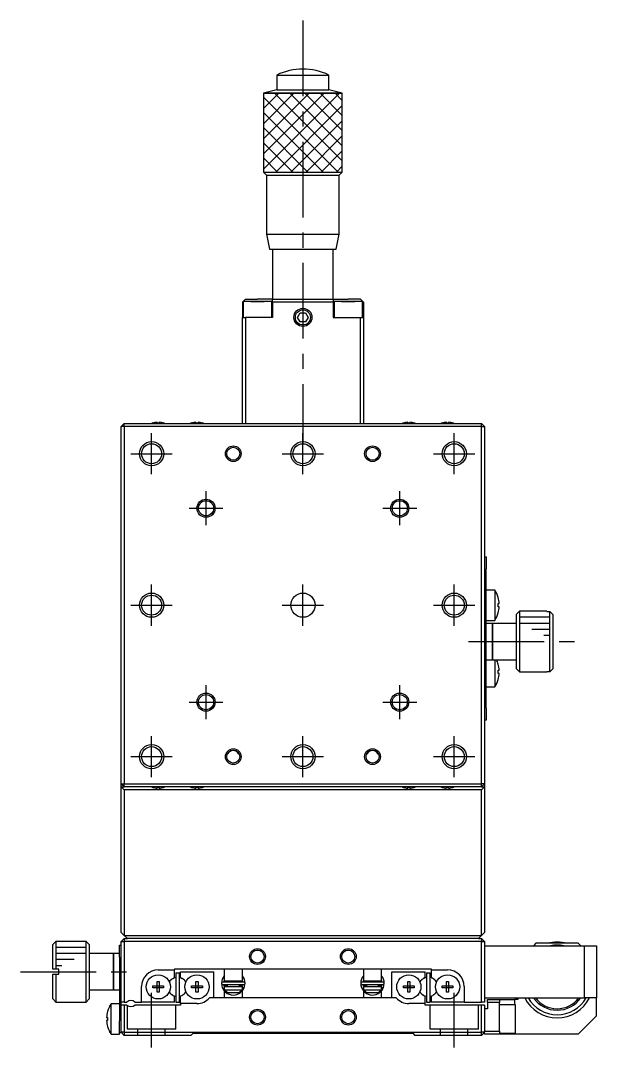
# Model space of a CAD drawing. Extents: x -323 to 344, y 19 to 546.
# Drawn here: x -80.3 to 14.9, y 43.6 to 213.1 of the extents above; entities that cross this region are included whole.
import ezdxf

# ---------------------------------------------------------------- set-up
doc = ezdxf.new("R2010")
doc.units = 0
doc.header["$LTSCALE"] = 10
doc.linetypes.add('CENTER', pattern=[2, 1.25, -0.25, 0.25, -0.25])
doc.linetypes.add('DASHED', pattern=[3.5, 2, -1.5])
doc.layers.get('0').update_dxf_attribs({"linetype": 'CONTINUOUS'})
doc.layers.add('CENTER', color=1, linetype='CENTER')

msp = doc.modelspace()

# ---------------------------------------------------------------- linework, layer by layer
at = {"color": 7, "linetype": 'CONTINUOUS'}
for p, q in [((-37.939033, 204.050032), (-29.339033, 204.050032)), ((-37.939033, 204.050032), (-37.939033, 201.639521)), ((-29.339033, 201.639521), (-29.339033, 204.050032)), ((-37.939033, 201.639521), (-40.139032, 201.050033)), ((-40.139032, 201.050033), (-27.139034, 201.050033)), ((-40.139032, 201.050033), (-40.139032, 188.050032)), ((-37.939033, 201.639521), (-29.339033, 201.639521)), ((-27.139034, 201.050033), (-29.339033, 201.639521)), ((-27.139034, 188.050032), (-27.139034, 201.050033)), ((-40.139032, 188.050032), (-27.139034, 188.050032)), ((-40.139032, 188.050032), (-39.639029, 187.55003)), ((-39.639029, 187.55003), (-27.639037, 187.55003)), ((-39.639029, 187.55003), (-39.639029, 177.800025)), ((-27.639037, 187.55003), (-27.139034, 188.050032)), ((-27.639037, 177.800025), (-27.639037, 187.55003)), ((-39.639029, 177.800025), (-27.639037, 177.800025)), ((-39.639029, 177.800025), (-39.13903, 175.300026)), ((-28.139036, 175.300026), (-27.639037, 177.800025)), ((-39.13903, 175.300026), (-28.139036, 175.300026)), ((-38.639033, 175.300026), (-38.639033, 167.050026)), ((-28.639033, 167.050026), (-28.639033, 175.300026)), ((-43.139033, 167.050026), (-43.639033, 166.550026)), ((-43.639033, 166.550026), (-43.639033, 164.050026)), ((-38.789033, 166.650026), (-43.489033, 166.650026)), ((-38.789033, 166.650026), (-43.489033, 166.650026)), ((-43.489033, 166.650026), (-43.489033, 164.050026)), ((-43.139033, 167.050026), (-41.139033, 167.050026)), ((-42.239033, 166.650026), (-41.139033, 166.650026)), ((-41.139033, 166.650026), (-42.239033, 166.650026)), ((-38.639033, 167.050026), (-41.139033, 167.050026)), ((-40.039033, 166.650026), (-41.139033, 166.650026)), ((-41.139033, 166.650026), (-40.039033, 166.650026)), ((-38.789033, 164.050026), (-38.789033, 166.650026)), ((-38.639033, 166.550026), (-38.639033, 167.050026)), ((-38.639033, 167.050026), (-28.639033, 167.050026)), ((-38.639033, 166.550026), (-38.639033, 164.050026)), ((-28.639033, 166.550026), (-38.639033, 166.550026)), ((-28.639033, 167.050026), (-28.639033, 166.550026)), ((-28.639033, 167.050026), (-26.139033, 167.050026)), ((-28.639033, 166.550026), (-28.639033, 164.050026)), ((-23.789033, 166.650026), (-28.489033, 166.650026)), ((-23.789033, 166.650026), (-28.489033, 166.650026)), ((-28.489033, 166.650026), (-28.489033, 164.050026)), ((-27.239033, 166.650026), (-26.139033, 166.650026)), ((-26.139033, 166.650026), (-27.239033, 166.650026)), ((-24.139033, 167.050026), (-26.139033, 167.050026)), ((-25.039033, 166.650026), (-26.139033, 166.650026)), ((-26.139033, 166.650026), (-25.039033, 166.650026)), ((-23.639033, 166.550026), (-24.139033, 167.050026)), ((-23.789033, 164.050026), (-23.789033, 166.650026)), ((-23.639033, 166.550026), (-23.639033, 164.050026)), ((-34.505058, 164.050026), (-34.072046, 164.800026)), ((-34.072046, 164.800026), (-33.20602, 164.800026)), ((-33.20602, 164.800026), (-32.773008, 164.050026)), ((-43.639033, 146.550026), (-43.639033, 164.050026)), ((-43.639033, 164.050026), (-43.139033, 164.050026)), ((-43.139033, 164.050026), (-43.139033, 146.550026)), ((-38.639033, 164.050026), (-43.139033, 164.050026)), ((-34.072046, 163.300026), (-34.505058, 164.050026)), ((-33.20602, 163.300026), (-34.072046, 163.300026)), ((-32.773008, 164.050026), (-33.20602, 163.300026)), ((-28.639033, 164.050026), (-24.139033, 164.050026)), ((-24.139033, 146.550026), (-24.139033, 164.050026)), ((-24.139033, 164.050026), (-23.639033, 164.050026)), ((-23.639033, 164.050026), (-23.639033, 146.550026)), ((-63.139033, 146.550026), (-63.639033, 146.050026)), ((-63.139033, 146.050026), (-63.639033, 146.050026)), ((-63.639033, 87.050026), (-63.639033, 146.050026)), ((-63.139033, 146.050026), (-63.139033, 146.550026)), ((-63.139033, 146.550026), (-43.139033, 146.550026)), ((-63.139033, 146.050026), (-63.139033, 87.050026)), ((-4.139033, 146.050026), (-63.139033, 146.050026)), ((-58.425394, 146.619547), (-58.427649, 146.62417)), ((-57.719033, 146.619547), (-57.719033, 146.739885)), ((-57.359033, 146.619547), (-57.719033, 146.619547)), ((-57.359033, 146.739885), (-57.359033, 146.619547)), ((-56.650417, 146.62417), (-56.652672, 146.619547)), ((-52.025394, 146.619547), (-52.027649, 146.62417)), ((-51.319033, 146.619547), (-51.319033, 146.739885)), ((-50.959033, 146.619547), (-51.319033, 146.619547)), ((-50.959033, 146.739885), (-50.959033, 146.619547)), ((-50.250417, 146.62417), (-50.252672, 146.619547)), ((-43.139033, 146.550026), (-24.139033, 146.550026)), ((-43.139033, 146.550026), (-24.139033, 146.550026)), ((-24.139033, 146.550026), (-4.139033, 146.550026)), ((-17.025394, 146.619547), (-17.027649, 146.62417)), ((-16.319033, 146.619547), (-16.319033, 146.739885)), ((-15.959033, 146.619547), (-16.319033, 146.619547)), ((-15.959033, 146.739885), (-15.959033, 146.619547)), ((-15.250417, 146.62417), (-15.252672, 146.619547)), ((-10.625394, 146.619547), (-10.627649, 146.62417)), ((-9.919033, 146.619547), (-9.919033, 146.739885)), ((-9.559033, 146.619547), (-9.919033, 146.619547)), ((-9.559033, 146.739885), (-9.559033, 146.619547)), ((-8.850417, 146.62417), (-8.852672, 146.619547)), ((-4.139033, 146.050026), (-4.139033, 146.550026)), ((-3.639033, 146.050026), (-4.139033, 146.550026)), ((-4.139033, 87.050026), (-4.139033, 146.050026)), ((-4.139033, 146.050026), (-3.639033, 146.050026)), ((-3.639033, 146.050026), (-3.639033, 87.050026)), ((-3.639033, 124.550026), (-3.339033, 124.550026)), ((-3.339033, 124.550026), (-3.339033, 122.550026)), ((-3.339033, 117.625026), (-3.339033, 122.550026)), ((-1.947376, 119.050026), (-3.339033, 119.050026)), ((-1.947376, 119.050026), (-1.947376, 114.050026)), ((-3.339033, 115.475026), (-3.339033, 117.625026)), ((-1.376452, 117.808615), (-1.369597, 117.811959)), ((-1.376452, 117.808615), (-1.369597, 117.811959)), ((-3.339033, 112.125026), (-3.339033, 115.475026)), ((-1.376452, 116.810026), (-1.20408, 116.810026)), ((-1.376452, 116.290026), (-1.376452, 116.810026)), ((-1.20408, 116.290026), (-1.376452, 116.290026)), ((-1.369597, 115.288093), (-1.376452, 115.291436)), ((-1.369597, 115.288093), (-1.376452, 115.291436)), ((2.160967, 115.550026), (1.660967, 115.050026)), ((2.160967, 115.550026), (2.160967, 105.550026)), ((6.660967, 115.550026), (2.160967, 115.550026)), ((6.660967, 115.550026), (6.660967, 115.534)), ((6.660967, 115.534), (7.160967, 115.534)), ((7.160967, 105.566051), (7.160967, 115.534)), ((7.160967, 115.534), (7.660967, 115.032213)), ((-3.339033, 114.050026), (-1.947376, 114.050026)), ((1.660967, 106.050026), (1.660967, 115.050026)), ((7.660967, 115.032213), (7.660967, 106.067839)), ((-2.339033, 113.550026), (-3.339033, 113.550026)), ((-3.339033, 109.975026), (-3.339033, 112.125026)), ((-2.339033, 113.550026), (-2.339033, 107.550026)), ((-2.339033, 107.550026), (-2.339033, 113.550026)), ((1.660967, 113.550026), (-2.339033, 113.550026)), ((-3.339033, 106.625026), (-3.339033, 109.975026)), ((-3.339033, 107.550026), (-2.339033, 107.550026)), ((-2.339033, 107.550026), (1.660967, 107.550026)), ((-1.947376, 107.550026), (-1.947376, 103.050026)), ((-1.376452, 106.808615), (-1.369597, 106.811959)), ((-1.376452, 106.808615), (-1.369597, 106.811959)), ((-3.339033, 104.475026), (-3.339033, 106.625026)), ((-1.376452, 105.810026), (-1.20408, 105.810026)), ((-1.376452, 105.290026), (-1.376452, 105.810026)), ((-1.20408, 105.290026), (-1.376452, 105.290026)), ((1.660967, 106.050026), (2.160967, 105.550026)), ((2.160967, 105.550026), (6.660967, 105.550026)), ((6.660967, 105.566051), (6.660967, 105.550026)), ((7.160967, 105.566051), (6.660967, 105.566051)), ((7.660967, 106.067839), (7.160967, 105.566051)), ((-3.339033, 99.550026), (-3.339033, 104.475026)), ((-1.369597, 104.288093), (-1.376452, 104.291436)), ((-1.369597, 104.288093), (-1.376452, 104.291436)), ((-3.339033, 103.050026), (-1.947376, 103.050026)), ((-3.339033, 99.550026), (-3.339033, 97.550026)), ((-3.339033, 97.550026), (-3.639033, 97.550026)), ((-63.639033, 87.050026), (-63.139033, 87.050026)), ((-63.639033, 87.050026), (-63.139033, 86.550026)), ((-63.639033, 86.550026), (-63.639033, 87.050026)), ((-63.639033, 86.550026), (-63.139033, 86.050026)), ((-63.639033, 86.550026), (-63.139033, 86.550026)), ((-63.639033, 62.550026), (-63.639033, 86.550026)), ((-63.139033, 86.550026), (-63.139033, 87.050026)), ((-63.139033, 87.050026), (-4.139033, 87.050026)), ((-4.139033, 86.550026), (-63.139033, 86.550026)), ((-58.427649, 86.475882), (-58.425394, 86.480504)), ((-57.719033, 86.480504), (-57.359033, 86.480504)), ((-57.719033, 86.360167), (-57.719033, 86.480504)), ((-57.359033, 86.480504), (-57.359033, 86.360167)), ((-56.652672, 86.480504), (-56.650417, 86.475882)), ((-52.027649, 86.475882), (-52.025394, 86.480504)), ((-51.319033, 86.480504), (-50.959033, 86.480504)), ((-51.319033, 86.360167), (-51.319033, 86.480504)), ((-50.959033, 86.480504), (-50.959033, 86.360167)), ((-50.252672, 86.480504), (-50.250417, 86.475882)), ((-17.027649, 86.475882), (-17.025394, 86.480504)), ((-16.319033, 86.480504), (-15.959033, 86.480504)), ((-16.319033, 86.360167), (-16.319033, 86.480504)), ((-15.959033, 86.480504), (-15.959033, 86.360167)), ((-15.252672, 86.480504), (-15.250417, 86.475882)), ((-10.627649, 86.475882), (-10.625394, 86.480504)), ((-9.919033, 86.480504), (-9.559033, 86.480504)), ((-9.919033, 86.360167), (-9.919033, 86.480504)), ((-9.559033, 86.480504), (-9.559033, 86.360167)), ((-8.852672, 86.480504), (-8.850417, 86.475882)), ((-4.139033, 86.550026), (-4.139033, 87.050026)), ((-3.639033, 87.050026), (-4.139033, 87.050026)), ((-4.139033, 86.550026), (-3.639033, 87.050026)), ((-4.139033, 86.550026), (-3.639033, 86.550026)), ((-4.139033, 86.050026), (-3.639033, 86.550026)), ((-3.639033, 87.050026), (-3.639033, 86.550026)), ((-3.639033, 86.550026), (-3.639033, 62.550026)), ((-4.139033, 86.050026), (-63.139033, 86.050026)), ((-63.139033, 86.050026), (-63.139033, 62.050026)), ((-4.139033, 62.050026), (-4.139033, 86.050026)), ((-74.439033, 61.050026), (-74.939033, 60.550026)), ((-74.439033, 61.050026), (-74.439033, 56.450026)), ((-69.439033, 61.050026), (-74.439033, 61.050026)), ((-69.439033, 51.050026), (-69.439033, 61.050026)), ((-68.939033, 60.550026), (-69.439033, 61.050026)), ((-63.139033, 62.050026), (-63.639033, 62.550026)), ((-63.139033, 61.550026), (-63.639033, 61.050026)), ((-63.639033, 51.050026), (-63.639033, 61.050026)), ((-63.639033, 61.050026), (-63.139033, 61.050026)), ((-63.139033, 62.050026), (-4.139033, 62.050026)), ((-62.639033, 61.550026), (-63.139033, 62.050026)), ((-63.139033, 61.550026), (-62.639033, 61.550026)), ((-63.139033, 61.550026), (-63.139033, 61.050026)), ((-63.139033, 61.050026), (-63.139033, 51.050026)), ((-4.139033, 61.050026), (-63.139033, 61.050026)), ((-4.639033, 61.550026), (-62.639033, 61.550026)), ((-4.139033, 62.050026), (-4.639033, 61.550026)), ((-4.639033, 61.550026), (-4.139033, 61.550026)), ((-3.639033, 62.550026), (-4.139033, 62.050026)), ((-4.139033, 61.550026), (-4.139033, 61.050026)), ((-4.139033, 61.550026), (-3.639033, 61.050026)), ((-4.139033, 51.050026), (-4.139033, 61.050026)), ((-4.139033, 61.050026), (-3.639033, 61.050026)), ((-3.639033, 61.050026), (-3.639033, 51.050026)), ((-74.939033, 56.450026), (-74.939033, 60.550026)), ((-68.939033, 60.550026), (-68.939033, 51.550026)), ((-63.939033, 60.450026), (-63.639033, 60.450026)), ((-63.939033, 58.450026), (-63.939033, 60.450026)), ((-3.639033, 60.350026), (12.860967, 60.350026)), ((4.860967, 60.750026), (4.460967, 60.350026)), ((11.860967, 60.750026), (4.860967, 60.750026)), ((12.260967, 60.350026), (11.860967, 60.750026)), ((12.860967, 51.750026), (12.860967, 60.350026)), ((12.860967, 60.350026), (14.860967, 60.350026)), ((14.860967, 60.350026), (14.860967, 51.750026)), ((-64.939033, 59.050026), (-68.939033, 59.050026)), ((-64.939033, 53.050026), (-64.939033, 59.050026)), ((-64.939033, 59.050026), (-64.939033, 53.050026)), ((-63.939033, 59.050026), (-64.939033, 59.050026)), ((-63.939033, 58.450026), (-63.939033, 49.325026)), ((-74.439033, 56.450026), (-74.939033, 56.450026)), ((-73.939033, 56.450026), (-74.439033, 56.450026)), ((-73.939033, 55.650026), (-73.939033, 56.450026)), ((-57.539033, 56.350026), (-54.839033, 56.350026)), ((-54.839033, 56.550026), (-12.439033, 56.550026)), ((-54.839033, 56.550026), (-54.839033, 56.350026)), ((-54.839033, 55.100831), (-54.839033, 56.350026)), ((-53.839033, 56.050026), (-48.339033, 56.050026)), ((-53.839033, 55.100831), (-53.839033, 56.050026)), ((-48.339033, 51.750026), (-48.339033, 56.050026)), ((-46.639033, 56.550026), (-46.639033, 54.550026)), ((-43.639033, 54.550026), (-43.639033, 56.550026)), ((-23.639033, 56.550026), (-23.639033, 54.550026)), ((-20.639033, 54.550026), (-20.639033, 56.550026)), ((-18.939033, 51.750026), (-18.939033, 56.050026)), ((-18.939033, 56.050026), (-13.439033, 56.050026)), ((-13.439033, 55.100831), (-13.439033, 56.050026)), ((-12.439033, 56.550026), (-12.439033, 56.350026)), ((-12.439033, 56.350026), (-9.739033, 56.350026)), ((-12.439033, 56.350026), (-12.439033, 55.100831)), ((-74.939033, 51.550026), (-74.939033, 55.650026)), ((-74.939033, 55.650026), (-74.439033, 55.650026)), ((-74.439033, 55.650026), (-74.439033, 51.050026)), ((-74.439033, 55.650026), (-73.939033, 55.650026)), ((-57.719033, 54.436387), (-57.359033, 54.436387)), ((-57.719033, 53.730026), (-57.719033, 54.436387)), ((-57.359033, 54.436387), (-57.359033, 53.730026)), ((-55.099128, 54.950665), (-54.839033, 55.100831)), ((-54.639033, 55.850026), (-54.639033, 51.050026)), ((-54.639033, 55.850026), (-54.039033, 55.850026)), ((-54.039033, 51.050026), (-54.039033, 55.850026)), ((-53.839033, 55.100831), (-53.578938, 54.950665)), ((-51.319033, 54.436387), (-50.959033, 54.436387)), ((-51.319033, 53.730026), (-51.319033, 54.436387)), ((-50.959033, 54.436387), (-50.959033, 53.730026)), ((-43.389033, 54.345026), (-46.889033, 54.345026)), ((-46.682399, 54.345081), (-46.642402, 54.550272)), ((-46.642402, 54.550272), (-46.639119, 54.562459)), ((-46.639033, 54.550026), (-43.639033, 54.550026)), ((-46.139033, 54.550026), (-46.139033, 54.345026)), ((-44.139033, 54.345026), (-44.139033, 54.550026)), ((-43.638711, 54.561457), (-43.635665, 54.550229)), ((-43.635665, 54.550229), (-43.595351, 54.345049)), ((-20.389033, 54.345026), (-23.889033, 54.345026)), ((-23.682399, 54.345081), (-23.642402, 54.550272)), ((-23.642402, 54.550272), (-23.639119, 54.562459)), ((-23.639033, 54.550026), (-20.639033, 54.550026)), ((-23.139033, 54.550026), (-23.139033, 54.345026)), ((-21.139033, 54.345026), (-21.139033, 54.550026)), ((-20.638711, 54.561457), (-20.635665, 54.550229)), ((-20.635665, 54.550229), (-20.595351, 54.345049)), ((-16.319033, 54.436387), (-15.959033, 54.436387)), ((-16.319033, 53.730026), (-16.319033, 54.436387)), ((-15.959033, 54.436387), (-15.959033, 53.730026)), ((-13.439033, 55.100831), (-13.699128, 54.950665)), ((-13.239033, 55.850026), (-13.239033, 51.050026)), ((-13.239033, 55.850026), (-12.639033, 55.850026)), ((-12.639033, 51.050026), (-12.639033, 55.850026)), ((-12.178938, 54.950665), (-12.439033, 55.100831)), ((-9.919033, 54.436387), (-9.559033, 54.436387)), ((-9.919033, 53.730026), (-9.919033, 54.436387)), ((-9.559033, 54.436387), (-9.559033, 53.730026)), ((-68.939033, 53.050026), (-64.939033, 53.050026)), ((-64.939033, 53.050026), (-63.939033, 53.050026)), ((-60.289033, 51.050026), (-60.289033, 53.600026)), ((-58.425394, 53.730026), (-57.719033, 53.730026)), ((-58.425394, 53.370026), (-58.425394, 53.730026)), ((-57.719033, 53.370026), (-58.425394, 53.370026)), ((-57.708661, 53.719654), (-57.719033, 53.730026)), ((-57.708661, 53.380398), (-57.719033, 53.370026)), ((-57.719033, 52.663664), (-57.719033, 53.370026)), ((-57.359033, 52.663664), (-57.719033, 52.663664)), ((-57.708661, 53.380398), (-57.708661, 53.719654)), ((-57.708661, 53.719654), (-57.369405, 53.719654)), ((-57.369405, 53.380398), (-57.708661, 53.380398)), ((-57.369405, 53.719654), (-57.359033, 53.730026)), ((-57.369405, 53.719654), (-57.369405, 53.380398)), ((-57.369405, 53.380398), (-57.359033, 53.370026)), ((-57.359033, 53.730026), (-56.652672, 53.730026)), ((-57.359033, 53.370026), (-57.359033, 52.663664)), ((-56.652672, 53.370026), (-57.359033, 53.370026)), ((-56.652672, 53.730026), (-56.652672, 53.370026)), ((-52.025394, 53.730026), (-51.319033, 53.730026)), ((-52.025394, 53.370026), (-52.025394, 53.730026)), ((-51.319033, 53.370026), (-52.025394, 53.370026)), ((-51.308661, 53.719654), (-51.319033, 53.730026)), ((-51.308661, 53.380398), (-51.319033, 53.370026)), ((-51.319033, 52.663664), (-51.319033, 53.370026)), ((-50.959033, 52.663664), (-51.319033, 52.663664)), ((-51.308661, 53.380398), (-51.308661, 53.719654)), ((-51.308661, 53.719654), (-50.969405, 53.719654)), ((-50.969405, 53.380398), (-51.308661, 53.380398)), ((-50.969405, 53.719654), (-50.959033, 53.730026)), ((-50.969405, 53.719654), (-50.969405, 53.380398)), ((-50.969405, 53.380398), (-50.959033, 53.370026)), ((-50.959033, 53.730026), (-50.252672, 53.730026)), ((-50.252672, 53.370026), (-50.959033, 53.370026)), ((-50.959033, 53.370026), (-50.959033, 52.663664)), ((-50.252672, 53.730026), (-50.252672, 53.370026)), ((-46.948854, 53.44238), (-46.927473, 53.385495)), ((-46.889033, 53.955026), (-43.389033, 53.955026)), ((-46.574243, 53.549868), (-46.682722, 53.954983)), ((-43.639033, 53.550026), (-46.639033, 53.550026)), ((-46.639033, 53.550026), (-46.639033, 53.050026)), ((-46.639033, 53.050026), (-46.584716, 53.050026)), ((-46.639033, 52.913781), (-46.639033, 51.750026)), ((-46.592628, 53.656626), (-46.592151, 53.671698)), ((-46.592333, 53.641552), (-46.592628, 53.656626)), ((-46.591269, 53.626516), (-46.592333, 53.641552)), ((-46.592151, 53.671698), (-46.590904, 53.686728)), ((-46.589439, 53.611557), (-46.591269, 53.626516)), ((-46.590904, 53.686728), (-46.588892, 53.701676)), ((-46.586849, 53.596715), (-46.589439, 53.611557)), ((-46.588892, 53.701676), (-46.586118, 53.716502)), ((-46.583505, 53.582029), (-46.586849, 53.596715)), ((-46.586118, 53.716502), (-46.582592, 53.731169)), ((-46.584716, 53.050026), (-43.69335, 53.050026)), ((-46.055548, 52.550026), (-46.584716, 53.050026)), ((-46.57942, 53.567537), (-46.583505, 53.582029)), ((-46.582592, 53.731169), (-46.578324, 53.745636)), ((-46.574604, 53.553275), (-46.57942, 53.567537)), ((-46.578324, 53.745636), (-46.573326, 53.759867)), ((-46.139033, 53.750026), (-46.577217, 53.750026)), ((-46.139033, 53.750026), (-46.577216, 53.750026)), ((-46.568838, 53.538731), (-46.574604, 53.553275)), ((-46.573326, 53.759867), (-46.567613, 53.773825)), ((-46.567613, 53.773825), (-46.5612, 53.787474)), ((-46.5612, 53.787474), (-46.554107, 53.800779)), ((-46.554107, 53.800779), (-46.546353, 53.813708)), ((-46.546353, 53.813708), (-46.537959, 53.826229)), ((-46.537959, 53.826229), (-46.52895, 53.83831)), ((-46.52895, 53.83831), (-46.519349, 53.849923)), ((-46.519349, 53.849923), (-46.509182, 53.861039)), ((-46.509182, 53.861039), (-46.498477, 53.871634)), ((-46.498477, 53.871634), (-46.487261, 53.881683)), ((-46.487261, 53.881683), (-46.475565, 53.891161)), ((-46.475565, 53.891161), (-46.463416, 53.900049)), ((-46.463416, 53.900049), (-46.450847, 53.908326)), ((-46.450847, 53.908326), (-46.43789, 53.915974)), ((-46.43789, 53.915974), (-46.424575, 53.922976)), ((-46.424575, 53.922976), (-46.410936, 53.929317)), ((-46.410936, 53.929317), (-46.397007, 53.934983)), ((-46.397007, 53.934983), (-46.38282, 53.939963)), ((-46.38282, 53.939963), (-46.368411, 53.944246)), ((-46.368411, 53.944246), (-46.353812, 53.947823)), ((-46.353812, 53.947823), (-46.33906, 53.950687)), ((-46.33906, 53.950687), (-46.324189, 53.952832)), ((-46.324189, 53.952832), (-46.309233, 53.954254)), ((-46.309233, 53.954254), (-46.294228, 53.95495)), ((-46.294228, 53.95495), (-46.287534, 53.955026)), ((-46.139033, 53.955026), (-46.139033, 53.550026)), ((-44.222518, 52.550026), (-46.055548, 52.550026)), ((-43.69335, 53.050026), (-44.222518, 52.550026)), ((-44.139033, 53.550026), (-44.139033, 53.955026)), ((-43.700839, 53.750026), (-44.139033, 53.750026)), ((-43.700838, 53.750026), (-44.139033, 53.750026)), ((-43.990532, 53.955026), (-43.976307, 53.954692)), ((-43.976307, 53.954692), (-43.961327, 53.953632)), ((-43.961327, 53.953632), (-43.946418, 53.951849)), ((-43.946418, 53.951849), (-43.931614, 53.949345)), ((-43.931614, 53.949345), (-43.916951, 53.946128)), ((-43.916951, 53.946128), (-43.902462, 53.942204)), ((-43.902462, 53.942204), (-43.888183, 53.937581)), ((-43.888183, 53.937581), (-43.874146, 53.93227)), ((-43.874146, 53.93227), (-43.860386, 53.926283)), ((-43.860386, 53.926283), (-43.846934, 53.919631)), ((-43.846934, 53.919631), (-43.833823, 53.912331)), ((-43.833823, 53.912331), (-43.821086, 53.904398)), ((-43.821086, 53.904398), (-43.808753, 53.89585)), ((-43.808753, 53.89585), (-43.796854, 53.886704)), ((-43.796854, 53.886704), (-43.785419, 53.876983)), ((-43.785419, 53.876983), (-43.774478, 53.866707)), ((-43.774478, 53.866707), (-43.764057, 53.8559)), ((-43.764057, 53.8559), (-43.754184, 53.844587)), ((-43.754184, 53.844587), (-43.744886, 53.832794)), ((-43.744886, 53.832794), (-43.736185, 53.820548)), ((-43.736185, 53.820548), (-43.728107, 53.807879)), ((-43.728107, 53.807879), (-43.720673, 53.794816)), ((-43.720673, 53.794816), (-43.713904, 53.781392)), ((-43.713904, 53.781392), (-43.707819, 53.767639)), ((-43.705821, 53.547051), (-43.709228, 53.538731)), ((-43.707819, 53.767639), (-43.702435, 53.753592)), ((-43.700676, 53.56123), (-43.705821, 53.547051)), ((-43.702435, 53.753592), (-43.697769, 53.739285)), ((-43.69626, 53.575654), (-43.700676, 53.56123)), ((-43.697769, 53.739285), (-43.693834, 53.724755)), ((-43.692585, 53.590283), (-43.69626, 53.575654)), ((-43.693834, 53.724755), (-43.690642, 53.710039)), ((-43.69335, 53.050026), (-43.639033, 53.050026)), ((-43.689661, 53.60508), (-43.692585, 53.590283)), ((-43.690642, 53.710039), (-43.688203, 53.695175)), ((-43.687498, 53.620006), (-43.689661, 53.60508)), ((-43.688203, 53.695175), (-43.686525, 53.680202)), ((-43.6861, 53.635021), (-43.687498, 53.620006)), ((-43.686525, 53.680202), (-43.685613, 53.665159)), ((-43.685471, 53.650085), (-43.6861, 53.635021)), ((-43.685613, 53.665159), (-43.685471, 53.650085)), ((-43.578833, 53.44433), (-43.639034, 53.474521)), ((-43.639033, 53.050026), (-43.639033, 53.550026)), ((-43.639033, 53.485513), (-43.627045, 53.479183)), ((-43.639033, 51.750026), (-43.639033, 52.91341)), ((-43.627045, 53.479183), (-43.614411, 53.47274)), ((-43.614411, 53.47274), (-43.601215, 53.466225)), ((-43.601215, 53.466225), (-43.587544, 53.459684)), ((-43.587544, 53.459684), (-43.57349, 53.453158)), ((-43.355414, 53.376629), (-43.578833, 53.44433)), ((-43.57349, 53.453158), (-43.559146, 53.446692)), ((-43.559146, 53.446692), (-43.544608, 53.440329)), ((-43.544608, 53.440329), (-43.529972, 53.434111)), ((-43.529972, 53.434111), (-43.515336, 53.428078)), ((-43.515336, 53.428078), (-43.500796, 53.422273)), ((-43.500796, 53.422273), (-43.48645, 53.416732)), ((-43.48645, 53.416732), (-43.472393, 53.411493)), ((-43.472393, 53.411493), (-43.458719, 53.406591)), ((-43.458719, 53.406591), (-43.445519, 53.402058)), ((-43.445519, 53.402058), (-43.43288, 53.397925)), ((-43.43288, 53.397925), (-43.420886, 53.394218)), ((-43.420886, 53.394218), (-43.409617, 53.390963)), ((-43.409617, 53.390963), (-43.399149, 53.388182)), ((-43.399149, 53.388182), (-43.38955, 53.385892)), ((-43.38955, 53.385892), (-43.380885, 53.38411)), ((-43.380885, 53.38411), (-43.373212, 53.382846)), ((-43.373212, 53.382846), (-43.366581, 53.382109)), ((-43.366581, 53.382109), (-43.361036, 53.381905)), ((-43.361716, 53.948915), (-43.365408, 53.956573)), ((-43.364403, 53.356334), (-43.355222, 53.377207)), ((-43.347788, 53.917568), (-43.361716, 53.948915)), ((-43.361036, 53.381905), (-43.356615, 53.382234)), ((-43.356615, 53.382234), (-43.354383, 53.382726)), ((-43.354383, 53.382726), (-43.351016, 53.384766)), ((-43.351016, 53.384766), (-43.350593, 53.385495)), ((-43.350593, 53.385495), (-43.338539, 53.415662)), ((-43.335446, 53.885577), (-43.347788, 53.917568)), ((-43.338539, 53.415662), (-43.32738, 53.448081)), ((-43.324719, 53.853022), (-43.335446, 53.885577)), ((-43.331337, 53.434979), (-43.195377, 54.122433)), ((-43.32738, 53.448081), (-43.317857, 53.481008)), ((-43.315634, 53.819982), (-43.324719, 53.853022)), ((-43.317857, 53.481008), (-43.309994, 53.51436)), ((-43.308211, 53.786538), (-43.315634, 53.819982)), ((-43.309994, 53.51436), (-43.303809, 53.548054)), ((-43.302469, 53.752772), (-43.308211, 53.786538)), ((-43.303809, 53.548054), (-43.299317, 53.582009)), ((-43.298422, 53.718766), (-43.302469, 53.752772)), ((-43.299317, 53.582009), (-43.296527, 53.616141)), ((-43.29608, 53.684603), (-43.298422, 53.718766)), ((-43.296527, 53.616141), (-43.295448, 53.650367)), ((-43.295448, 53.650367), (-43.29608, 53.684603)), ((-23.948854, 53.44238), (-23.927473, 53.385495)), ((-23.889033, 53.955026), (-20.389033, 53.955026)), ((-23.574243, 53.549868), (-23.682722, 53.954983)), ((-20.639033, 53.550026), (-23.639033, 53.550026)), ((-23.639033, 53.550026), (-23.639033, 53.050026)), ((-23.639033, 53.050026), (-23.584716, 53.050026)), ((-23.639033, 52.913781), (-23.639033, 51.750026)), ((-23.592628, 53.656626), (-23.592151, 53.671698)), ((-23.592333, 53.641552), (-23.592628, 53.656626)), ((-23.591269, 53.626516), (-23.592333, 53.641552)), ((-23.592151, 53.671698), (-23.590904, 53.686728)), ((-23.589439, 53.611557), (-23.591269, 53.626516)), ((-23.590904, 53.686728), (-23.588892, 53.701676)), ((-23.586849, 53.596715), (-23.589439, 53.611557)), ((-23.588892, 53.701676), (-23.586118, 53.716502)), ((-23.583505, 53.582029), (-23.586849, 53.596715)), ((-23.586118, 53.716502), (-23.582592, 53.731169)), ((-23.584716, 53.050026), (-20.69335, 53.050026)), ((-23.055548, 52.550026), (-23.584716, 53.050026)), ((-23.57942, 53.567537), (-23.583505, 53.582029)), ((-23.582592, 53.731169), (-23.578324, 53.745636)), ((-23.574604, 53.553275), (-23.57942, 53.567537)), ((-23.578324, 53.745636), (-23.573326, 53.759867)), ((-23.139033, 53.750026), (-23.577217, 53.750026)), ((-23.139033, 53.750026), (-23.577216, 53.750026)), ((-23.568838, 53.538731), (-23.574604, 53.553275)), ((-23.573326, 53.759867), (-23.567613, 53.773825)), ((-23.567613, 53.773825), (-23.5612, 53.787474)), ((-23.5612, 53.787474), (-23.554107, 53.800779)), ((-23.554107, 53.800779), (-23.546353, 53.813708)), ((-23.546353, 53.813708), (-23.537959, 53.826229)), ((-23.537959, 53.826229), (-23.52895, 53.83831)), ((-23.52895, 53.83831), (-23.519349, 53.849923)), ((-23.519349, 53.849923), (-23.509182, 53.861039)), ((-23.509182, 53.861039), (-23.498477, 53.871634)), ((-23.498477, 53.871634), (-23.487261, 53.881683)), ((-23.487261, 53.881683), (-23.475565, 53.891161)), ((-23.475565, 53.891161), (-23.463416, 53.900049)), ((-23.463416, 53.900049), (-23.450847, 53.908326)), ((-23.450847, 53.908326), (-23.43789, 53.915974)), ((-23.43789, 53.915974), (-23.424575, 53.922976)), ((-23.424575, 53.922976), (-23.410936, 53.929317)), ((-23.410936, 53.929317), (-23.397007, 53.934983)), ((-23.397007, 53.934983), (-23.38282, 53.939963)), ((-23.38282, 53.939963), (-23.368411, 53.944246)), ((-23.368411, 53.944246), (-23.353812, 53.947823)), ((-23.353812, 53.947823), (-23.33906, 53.950687)), ((-23.33906, 53.950687), (-23.324189, 53.952832)), ((-23.324189, 53.952832), (-23.309233, 53.954254)), ((-23.309233, 53.954254), (-23.294228, 53.95495)), ((-23.294228, 53.95495), (-23.287534, 53.955026)), ((-23.139033, 53.955026), (-23.139033, 53.550026)), ((-21.222518, 52.550026), (-23.055548, 52.550026)), ((-20.69335, 53.050026), (-21.222518, 52.550026)), ((-21.139033, 53.550026), (-21.139033, 53.955026)), ((-20.700839, 53.750026), (-21.139033, 53.750026)), ((-20.700838, 53.750026), (-21.139033, 53.750026)), ((-20.990532, 53.955026), (-20.976307, 53.954692)), ((-20.976307, 53.954692), (-20.961327, 53.953632)), ((-20.961327, 53.953632), (-20.946418, 53.951849)), ((-20.946418, 53.951849), (-20.931614, 53.949345)), ((-20.931614, 53.949345), (-20.916951, 53.946128)), ((-20.916951, 53.946128), (-20.902462, 53.942204)), ((-20.902462, 53.942204), (-20.888183, 53.937581)), ((-20.888183, 53.937581), (-20.874146, 53.93227)), ((-20.874146, 53.93227), (-20.860386, 53.926283)), ((-20.860386, 53.926283), (-20.846934, 53.919631)), ((-20.846934, 53.919631), (-20.833823, 53.912331)), ((-20.833823, 53.912331), (-20.821086, 53.904398)), ((-20.821086, 53.904398), (-20.808753, 53.89585)), ((-20.808753, 53.89585), (-20.796854, 53.886704)), ((-20.796854, 53.886704), (-20.785419, 53.876983)), ((-20.785419, 53.876983), (-20.774478, 53.866707)), ((-20.774478, 53.866707), (-20.764057, 53.8559)), ((-20.764057, 53.8559), (-20.754184, 53.844587)), ((-20.754184, 53.844587), (-20.744886, 53.832794)), ((-20.744886, 53.832794), (-20.736185, 53.820548)), ((-20.736185, 53.820548), (-20.728107, 53.807879)), ((-20.728107, 53.807879), (-20.720673, 53.794816)), ((-20.720673, 53.794816), (-20.713904, 53.781392)), ((-20.713904, 53.781392), (-20.707819, 53.767639)), ((-20.705821, 53.547051), (-20.709228, 53.538731)), ((-20.707819, 53.767639), (-20.702435, 53.753592)), ((-20.700676, 53.56123), (-20.705821, 53.547051)), ((-20.702435, 53.753592), (-20.697769, 53.739285)), ((-20.69626, 53.575654), (-20.700676, 53.56123)), ((-20.697769, 53.739285), (-20.693834, 53.724755)), ((-20.692585, 53.590283), (-20.69626, 53.575654)), ((-20.693834, 53.724755), (-20.690642, 53.710039)), ((-20.69335, 53.050026), (-20.639033, 53.050026)), ((-20.689661, 53.60508), (-20.692585, 53.590283)), ((-20.690642, 53.710039), (-20.688203, 53.695175)), ((-20.687498, 53.620006), (-20.689661, 53.60508)), ((-20.688203, 53.695175), (-20.686525, 53.680202)), ((-20.6861, 53.635021), (-20.687498, 53.620006)), ((-20.686525, 53.680202), (-20.685613, 53.665159)), ((-20.685471, 53.650085), (-20.6861, 53.635021)), ((-20.685613, 53.665159), (-20.685471, 53.650085)), ((-20.578833, 53.44433), (-20.639034, 53.474521)), ((-20.639033, 53.050026), (-20.639033, 53.550026)), ((-20.639033, 53.485513), (-20.627045, 53.479183)), ((-20.639033, 51.750026), (-20.639033, 52.91341)), ((-20.627045, 53.479183), (-20.614411, 53.47274)), ((-20.614411, 53.47274), (-20.601215, 53.466225)), ((-20.601215, 53.466225), (-20.587544, 53.459684)), ((-20.587544, 53.459684), (-20.57349, 53.453158)), ((-20.355414, 53.376629), (-20.578833, 53.44433)), ((-20.57349, 53.453158), (-20.559146, 53.446692)), ((-20.559146, 53.446692), (-20.544608, 53.440329)), ((-20.544608, 53.440329), (-20.529972, 53.434111)), ((-20.529972, 53.434111), (-20.515336, 53.428078)), ((-20.515336, 53.428078), (-20.500796, 53.422273)), ((-20.500796, 53.422273), (-20.48645, 53.416732)), ((-20.48645, 53.416732), (-20.472393, 53.411493)), ((-20.472393, 53.411493), (-20.458719, 53.406591)), ((-20.458719, 53.406591), (-20.445519, 53.402058)), ((-20.445519, 53.402058), (-20.43288, 53.397925)), ((-20.43288, 53.397925), (-20.420886, 53.394218)), ((-20.420886, 53.394218), (-20.409617, 53.390963)), ((-20.409617, 53.390963), (-20.399149, 53.388182)), ((-20.399149, 53.388182), (-20.38955, 53.385892)), ((-20.38955, 53.385892), (-20.380885, 53.38411)), ((-20.380885, 53.38411), (-20.373212, 53.382846)), ((-20.373212, 53.382846), (-20.366581, 53.382109)), ((-20.366581, 53.382109), (-20.361036, 53.381905)), ((-20.361716, 53.948915), (-20.365408, 53.956573)), ((-20.364403, 53.356334), (-20.352586, 53.383328)), ((-20.347788, 53.917568), (-20.361716, 53.948915)), ((-20.361036, 53.381905), (-20.356615, 53.382234)), ((-20.356615, 53.382234), (-20.354383, 53.382726)), ((-20.354383, 53.382726), (-20.351016, 53.384766)), ((-20.351016, 53.384766), (-20.350593, 53.385495)), ((-20.350593, 53.385495), (-20.338539, 53.415662)), ((-20.335446, 53.885577), (-20.347788, 53.917568)), ((-20.338539, 53.415662), (-20.32738, 53.448081)), ((-20.324719, 53.853022), (-20.335446, 53.885577)), ((-20.331337, 53.434979), (-20.195377, 54.122433)), ((-20.32738, 53.448081), (-20.317857, 53.481008)), ((-20.315634, 53.819982), (-20.324719, 53.853022)), ((-20.317857, 53.481008), (-20.309994, 53.51436)), ((-20.308211, 53.786538), (-20.315634, 53.819982)), ((-20.309994, 53.51436), (-20.303809, 53.548054)), ((-20.302469, 53.752772), (-20.308211, 53.786538)), ((-20.303809, 53.548054), (-20.299317, 53.582009)), ((-20.298422, 53.718766), (-20.302469, 53.752772)), ((-20.299317, 53.582009), (-20.296527, 53.616141)), ((-20.29608, 53.684603), (-20.298422, 53.718766)), ((-20.296527, 53.616141), (-20.295448, 53.650367)), ((-20.295448, 53.650367), (-20.29608, 53.684603)), ((-17.025394, 53.730026), (-16.319033, 53.730026)), ((-17.025394, 53.370026), (-17.025394, 53.730026)), ((-16.319033, 53.370026), (-17.025394, 53.370026)), ((-16.308661, 53.719654), (-16.319033, 53.730026)), ((-16.308661, 53.380398), (-16.319033, 53.370026)), ((-16.319033, 52.663664), (-16.319033, 53.370026)), ((-15.959033, 52.663664), (-16.319033, 52.663664)), ((-16.308661, 53.719654), (-15.969405, 53.719654)), ((-16.308661, 53.380398), (-16.308661, 53.719654)), ((-15.969405, 53.380398), (-16.308661, 53.380398)), ((-15.969405, 53.719654), (-15.959033, 53.730026)), ((-15.969405, 53.719654), (-15.969405, 53.380398)), ((-15.969405, 53.380398), (-15.959033, 53.370026)), ((-15.959033, 53.730026), (-15.252672, 53.730026)), ((-15.959033, 53.370026), (-15.959033, 52.663664)), ((-15.252672, 53.370026), (-15.959033, 53.370026)), ((-15.252672, 53.730026), (-15.252672, 53.370026)), ((-10.625394, 53.730026), (-9.919033, 53.730026)), ((-10.625394, 53.370026), (-10.625394, 53.730026)), ((-9.919033, 53.370026), (-10.625394, 53.370026)), ((-9.908661, 53.719654), (-9.919033, 53.730026)), ((-9.908661, 53.380398), (-9.919033, 53.370026)), ((-9.919033, 52.663664), (-9.919033, 53.370026)), ((-9.559033, 52.663664), (-9.919033, 52.663664)), ((-9.908661, 53.380398), (-9.908661, 53.719654)), ((-9.908661, 53.719654), (-9.569405, 53.719654)), ((-9.569405, 53.380398), (-9.908661, 53.380398)), ((-9.569405, 53.719654), (-9.559033, 53.730026)), ((-9.569405, 53.719654), (-9.569405, 53.380398)), ((-9.569405, 53.380398), (-9.559033, 53.370026)), ((-9.559033, 53.730026), (-8.852672, 53.730026)), ((-9.559033, 53.370026), (-9.559033, 52.663664)), ((-8.852672, 53.370026), (-9.559033, 53.370026)), ((-8.852672, 53.730026), (-8.852672, 53.370026)), ((-6.989033, 53.600026), (-6.989033, 51.050026)), ((-74.939033, 51.550026), (-74.439033, 51.050026)), ((-74.439033, 51.050026), (-69.439033, 51.050026)), ((-69.439033, 51.050026), (-68.939033, 51.550026)), ((-63.639033, 50.550026), (-63.639033, 51.050026)), ((-63.139033, 51.050026), (-63.639033, 51.050026)), ((-63.139033, 51.050026), (-62.700471, 51.050026)), ((-61.377595, 51.050026), (-60.289033, 51.050026)), ((-54.839033, 51.050026), (-60.289033, 51.050026)), ((-54.839033, 51.99922), (-55.099128, 52.149386)), ((-54.839033, 51.050026), (-54.839033, 51.99922)), ((-54.639033, 51.050026), (-54.039033, 51.050026)), ((-53.578938, 52.149386), (-53.839033, 51.99922)), ((-53.839033, 50.800026), (-53.839033, 51.99922)), ((-46.214033, 51.750026), (-49.059971, 51.750026)), ((-44.064033, 51.750026), (-46.214033, 51.750026)), ((-23.214033, 51.750026), (-44.064033, 51.750026)), ((-21.064033, 51.750026), (-23.214033, 51.750026)), ((-18.218095, 51.750026), (-21.064033, 51.750026)), ((-13.699128, 52.149386), (-13.439033, 51.99922)), ((-13.439033, 50.800026), (-13.439033, 51.99922)), ((-13.239033, 51.050026), (-12.639033, 51.050026)), ((-12.439033, 51.99922), (-12.178938, 52.149386)), ((-12.439033, 51.99922), (-12.439033, 51.050026)), ((-6.989033, 51.050026), (-12.439033, 51.050026)), ((-6.989033, 51.050026), (-4.139033, 51.050026)), ((-3.639033, 51.050026), (-4.139033, 51.050026)), ((-3.639033, 51.750026), (12.860967, 51.750026)), ((-3.139033, 50.950026), (-3.139033, 51.450026)), ((-3.139033, 51.450026), (-1.139033, 51.450026)), ((-1.139033, 50.950026), (-3.139033, 50.950026)), ((-3.139033, 50.950026), (-3.139033, 49.950026)), ((-1.139033, 51.450026), (-1.139033, 50.950026)), ((-1.139033, 51.450026), (1.360967, 51.450026)), ((1.360967, 51.409762), (-1.139033, 51.409762)), ((-1.139033, 46.250026), (-1.139033, 50.950026)), ((1.360967, 51.450026), (1.360967, 51.409762)), ((1.860967, 51.450026), (1.360967, 51.450026)), ((1.360967, 50.600026), (1.360967, 51.409762)), ((1.860967, 51.750026), (1.860967, 51.450026)), ((14.860967, 51.750026), (12.860967, 51.750026)), ((14.860967, 48.750026), (14.860967, 51.750026)), ((-65.908469, 49.511959), (-65.901614, 49.508615)), ((-65.33069, 45.750026), (-65.33069, 50.750026)), ((-63.939033, 50.750026), (-65.33069, 50.750026)), ((-63.939033, 49.325026), (-63.939033, 47.950026)), ((-63.639033, 46.050026), (-63.639033, 50.550026)), ((-63.139033, 50.550026), (-63.639033, 50.550026)), ((-63.139033, 50.550026), (-63.139033, 46.050026)), ((-62.700471, 50.550026), (-63.139033, 50.550026)), ((-53.839033, 50.550026), (-61.377595, 50.550026)), ((-53.839033, 50.800026), (-53.839033, 50.550026)), ((-51.139033, 50.800026), (-53.839033, 50.800026)), ((-13.439033, 50.800026), (-16.139033, 50.800026)), ((-13.439033, 50.550026), (-13.439033, 50.800026)), ((-4.139033, 50.550026), (-13.439033, 50.550026)), ((-4.139033, 46.050026), (-4.139033, 50.550026)), ((-3.639033, 50.550026), (-4.139033, 50.550026)), ((-3.639033, 50.550026), (-3.639033, 46.050026)), ((-3.139033, 49.950026), (-3.639033, 49.950026)), ((1.460967, 50.600026), (-1.139033, 50.600026)), ((1.460967, 45.900026), (1.460967, 50.600026)), ((-66.073986, 48.510026), (-65.901614, 48.510026)), ((-65.901614, 47.990026), (-66.073986, 47.990026)), ((-65.901614, 48.510026), (-65.901614, 47.990026)), ((-63.939033, 45.950026), (-63.939033, 47.950026)), ((11.860967, 45.750026), (14.860967, 48.750026)), ((-65.901614, 46.991436), (-65.908469, 46.988093)), ((-63.939033, 45.750026), (-63.939033, 45.950026)), ((-63.639033, 45.950026), (-63.939033, 45.950026)), ((-63.639033, 46.050026), (-63.639033, 45.950026)), ((-63.139033, 46.050026), (-63.639033, 46.050026)), ((-63.639033, 46.050026), (-63.139033, 45.550026)), ((-63.139033, 46.050026), (-4.139033, 46.050026)), ((-63.139033, 46.050026), (-63.139033, 45.550026)), ((-52.139033, 45.550026), (-51.789033, 45.900026)), ((-51.789033, 45.900026), (-15.489033, 45.900026)), ((-15.489033, 45.900026), (-15.139033, 45.550026)), ((-3.639033, 46.050026), (-4.139033, 46.050026)), ((-4.139033, 45.550026), (-4.139033, 46.050026)), ((-4.139033, 45.550026), (-3.639033, 46.050026)), ((-3.639033, 46.250026), (-1.139033, 46.250026)), ((-3.639033, 45.750026), (-3.639033, 46.050026)), ((-1.139033, 46.250026), (-1.139033, 45.750026)), ((-1.139033, 45.900026), (1.460967, 45.900026)), ((-1.139033, 45.819204), (1.360967, 45.819204)), ((1.360967, 45.819204), (1.360967, 45.900026)), ((1.360967, 45.819204), (1.360967, 45.750026)), ((-65.33069, 45.750026), (-63.939033, 45.750026)), ((-52.139033, 45.550026), (-63.139033, 45.550026)), ((-4.139033, 45.550026), (-15.139033, 45.550026)), ((-1.139033, 45.750026), (-3.639033, 45.750026)), ((1.360967, 45.750026), (-1.139033, 45.750026)), ((11.860967, 45.750026), (1.360967, 45.750026))]:
    msp.add_line(p, q, dxfattribs=at)
at = {"color": 3, "linetype": 'CONTINUOUS'}
for p, q in [((-40.139032, 201.021906), (-40.110905, 201.050033)), ((-40.139032, 198.521906), (-37.610905, 201.050033)), ((-40.139032, 196.021906), (-35.110905, 201.050033)), ((-40.139032, 193.521906), (-32.610905, 201.050033)), ((-40.139032, 191.021906), (-30.110905, 201.050033)), ((-40.139032, 188.521906), (-27.610905, 201.050033)), ((-40.139032, 200.378036), (-27.811028, 188.050032)), ((-38.311029, 201.050033), (-27.139034, 189.878038)), ((-35.811029, 201.050033), (-27.139034, 192.378038)), ((-33.311029, 201.050033), (-27.139034, 194.878038)), ((-30.811029, 201.050033), (-27.139034, 197.378038)), ((-28.311029, 201.050033), (-27.139034, 199.878038)), ((-38.110906, 188.050032), (-27.139034, 199.021904)), ((-40.139032, 197.878036), (-30.311028, 188.050032)), ((-40.139032, 195.378036), (-32.811028, 188.050032)), ((-35.610906, 188.050032), (-27.139034, 196.521904)), ((-33.110906, 188.050032), (-27.139034, 194.021904)), ((-40.139032, 192.878036), (-35.311028, 188.050032)), ((-40.139032, 190.378036), (-37.811028, 188.050032)), ((-30.610906, 188.050032), (-27.139034, 191.521904)), ((-28.110906, 188.050032), (-27.139034, 189.021904)), ((7.160967, 114.550026), (2.160967, 114.550026)), ((7.160967, 113.550026), (2.160967, 113.550026)), ((7.160967, 112.550026), (4.160967, 112.550026)), ((7.160967, 111.550026), (6.160967, 111.550026)), ((-69.439033, 60.050026), (-74.439033, 60.050026)), ((-69.439033, 59.050026), (-74.439033, 59.050026)), ((-71.439033, 58.050026), (-74.439033, 58.050026)), ((-73.439033, 57.050026), (-74.439033, 57.050026))]:
    msp.add_line(p, q, dxfattribs=at)
at = {"color": 3, "linetype": 'DASHED'}
for p, q in [((-27.139034, 201.050033), (-40.139032, 201.050033)), ((-40.139032, 201.050033), (-40.139032, 188.050032)), ((-27.139034, 188.050032), (-27.139034, 201.050033)), ((-40.139032, 188.050032), (-27.139034, 188.050032)), ((-62.639033, 46.550026), (-62.639033, 50.550026)), ((-54.639033, 46.550026), (-54.639033, 50.550026)), ((-12.639033, 46.550026), (-12.639033, 50.550026)), ((-4.639033, 46.550026), (-4.639033, 50.550026)), ((-54.639033, 46.550026), (-62.639033, 46.550026)), ((-60.889033, 45.550026), (-60.889033, 46.550026)), ((-56.389033, 45.550026), (-56.389033, 46.550026)), ((-4.639033, 46.550026), (-12.639033, 46.550026)), ((-10.889033, 45.550026), (-10.889033, 46.550026)), ((-6.389033, 45.550026), (-6.389033, 46.550026))]:
    msp.add_line(p, q, dxfattribs=at)
at = {"color": 3, "linetype": 'CONTINUOUS'}
for centre, radius in [((-33.639033, 164.050026), 1.5), ((-58.639033, 141.550026), 2), ((-45.139033, 141.550026), 1.3), ((-33.639033, 141.550026), 2), ((-22.139033, 141.550026), 1.3), ((-8.639033, 141.550026), 2), ((-49.639033, 132.550026), 1.5), ((-17.639033, 132.550026), 1.5), ((-58.639033, 116.550026), 2), ((-8.639033, 116.550026), 2), ((-49.639033, 100.550026), 1.5), ((-17.639033, 100.550026), 1.5), ((-58.639033, 91.550026), 2), ((-33.639033, 91.550026), 2), ((-8.639033, 91.550026), 2), ((-45.139033, 91.550026), 1.3), ((-22.139033, 91.550026), 1.3), ((-41.139033, 58.550026), 1.3), ((-26.139033, 58.550026), 1.3), ((-41.139033, 48.550026), 1.3), ((-26.139033, 48.550026), 1.3)]:
    msp.add_circle(centre, radius, dxfattribs=at)
at = {"color": 7, "linetype": 'CONTINUOUS'}
for centre, radius in [((-33.639033, 164.050026), 1.25), ((-58.639033, 141.550026), 1.65), ((-45.139033, 141.550026), 1.075), ((-33.639033, 141.550026), 1.65), ((-22.139033, 141.550026), 1.075), ((-8.639033, 141.550026), 1.65), ((-49.639033, 132.550026), 1.25), ((-17.639033, 132.550026), 1.25), ((-58.639033, 116.550026), 1.65), ((-33.639033, 116.550026), 2), ((-8.639033, 116.550026), 1.65), ((-49.639033, 100.550026), 1.25), ((-17.639033, 100.550026), 1.25), ((-58.639033, 91.550026), 1.65), ((-45.139033, 91.550026), 1.075), ((-33.639033, 91.550026), 1.65), ((-22.139033, 91.550026), 1.075), ((-8.639033, 91.550026), 1.65), ((-41.139033, 58.550026), 1.075), ((-26.139033, 58.550026), 1.075), ((-57.539033, 53.550026), 2), ((-51.139033, 53.550026), 2), ((-16.139033, 53.550026), 2), ((-9.739033, 53.550026), 2), ((-41.139033, 48.550026), 1.075), ((-26.139033, 48.550026), 1.075)]:
    msp.add_circle(centre, radius, dxfattribs=at)
for centre, radius, start, end in [((-33.639031, 195.305031), 9.745001, 63.816215, 116.183798), ((-57.539033, 143.550026), 3.2, 106.122533, 110.364135), ((-57.539033, 143.550026), 3.194933, 93.229709, 106.106712), ((-57.539033, 143.550026), 3.194933, 73.893288, 86.770291), ((-57.539033, 143.550026), 3.2, 69.635865, 73.877467), ((-51.139033, 143.550026), 3.2, 106.122533, 110.364135), ((-51.139033, 143.550026), 3.194933, 93.229709, 106.106712), ((-51.139033, 143.550026), 3.194933, 73.893288, 86.770291), ((-51.139033, 143.550026), 3.2, 69.635865, 73.877467), ((-16.139033, 143.550026), 3.2, 106.122533, 110.364135), ((-16.139033, 143.550026), 3.194933, 93.229709, 106.106712), ((-16.139033, 143.550026), 3.194933, 73.893288, 86.770291), ((-16.139033, 143.550026), 3.2, 69.635865, 73.877467), ((-9.739033, 143.550026), 3.2, 106.122533, 110.364135), ((-9.739033, 143.550026), 3.194933, 93.229709, 106.106712), ((-9.739033, 143.550026), 3.194933, 73.893288, 86.770291), ((-9.739033, 143.550026), 3.2, 69.635865, 73.877467), ((-5.689033, 116.550026), 4.5, 16.285843, 33.748989), ((-5.689033, 116.550026), 4.492483, 3.317816, 16.26943), ((-5.689033, 116.550026), 4.5, 326.251011, 343.714157), ((-5.689033, 116.550026), 4.492483, 343.73057, 356.682184), ((-5.689033, 105.550026), 4.5, 16.285843, 26.3878), ((-5.689033, 105.550026), 4.492483, 3.317816, 16.26943), ((-5.689033, 105.550026), 4.492483, 343.73057, 356.682184), ((-5.689033, 105.550026), 4.5, 326.251011, 343.714157), ((-45.139033, 91.550026), 1, 24.09709, 156.940733), ((-22.139033, 91.550026), 1, 24.09709, 156.940733), ((-57.539033, 89.550026), 3.2, 249.635865, 253.877467), ((-57.539033, 89.550026), 3.194933, 253.893288, 266.770291), ((-57.539033, 89.550026), 3.194933, 273.229709, 286.106712), ((-57.539033, 89.550026), 3.2, 286.122533, 290.364135), ((-51.139033, 89.550026), 3.2, 249.635865, 253.877467), ((-51.139033, 89.550026), 3.194933, 253.893288, 266.770291), ((-51.139033, 89.550026), 3.194933, 273.229709, 286.106712), ((-51.139033, 89.550026), 3.2, 286.122533, 290.364135), ((-16.139033, 89.550026), 3.2, 249.635865, 253.877467), ((-16.139033, 89.550026), 3.194933, 253.893288, 266.770291), ((-16.139033, 89.550026), 3.194933, 273.229709, 286.106712), ((-16.139033, 89.550026), 3.2, 286.122533, 290.364135), ((-9.739033, 89.550026), 3.2, 249.635865, 253.877467), ((-9.739033, 89.550026), 3.194933, 253.893288, 266.770291), ((-9.739033, 89.550026), 3.194933, 273.229709, 286.106712), ((-9.739033, 89.550026), 3.2, 286.122533, 290.364135), ((8.360967, 54.450026), 6.499999, 75.750002, 104.249998), ((8.360967, 54.450026), 6, 79.524686, 100.475314), ((-57.539033, 53.600026), 2.75, 90, 180), ((-9.739033, 53.600026), 2.75, 0, 90), ((-54.224128, 53.435121), 1.75, 135, 148.118467), ((-54.339032, 53.550026), 1.5875, 134.999751, 149.566818), ((-54.224128, 53.435121), 1.75, 120, 135), ((-54.339032, 53.550026), 1.5875, 100.89309, 134.999751), ((-54.339032, 53.550026), 1.5875, 44.999751, 79.106984), ((-54.453938, 53.435121), 1.75, 45, 60), ((-54.453938, 53.435121), 1.75, 31.881533, 45), ((-54.339032, 53.550026), 1.5875, 30.433263, 44.999751), ((-46.889033, 54.150026), 0.195, 90, 270), ((-45.142868, 54.151105), 1.939975, 140.469098, 179.286231), ((-45.144204, 54.148199), 1.949107, 0.724667, 39.426223), ((-43.389033, 54.150026), 0.195, 270, 90), ((-23.889033, 54.150026), 0.195, 90, 270), ((-22.142868, 54.151105), 1.939975, 140.469098, 179.286231), ((-22.144204, 54.148199), 1.949107, 0.724667, 39.426223), ((-20.389033, 54.150026), 0.195, 270, 90), ((-12.824128, 53.435121), 1.75, 135, 148.118467), ((-12.939032, 53.550026), 1.5875, 134.999751, 149.566818), ((-12.824128, 53.435121), 1.75, 120, 135), ((-12.939032, 53.550026), 1.5875, 100.89309, 134.999751), ((-12.939032, 53.550026), 1.5875, 44.999751, 79.106984), ((-13.053938, 53.435121), 1.75, 45, 60), ((-13.053938, 53.435121), 1.75, 31.881533, 45), ((-12.939032, 53.550026), 1.5875, 30.433263, 44.999751), ((-54.224128, 53.664931), 1.75, 211.881533, 225), ((-54.339032, 53.550026), 1.5875, 210.433182, 225.000249), ((-54.453938, 53.664931), 1.75, 315, 328.118467), ((-54.339032, 53.550026), 1.5875, 315.000249, 329.566737), ((-45.138892, 54.15034), 1.94403, 180.734734, 336.839517), ((-22.138892, 54.15034), 1.94403, 180.734734, 336.839517), ((-12.824128, 53.664931), 1.75, 211.881533, 225), ((-12.939032, 53.550026), 1.5875, 210.433182, 225.000249), ((-13.053938, 53.664931), 1.75, 315, 328.118467), ((-12.939032, 53.550026), 1.5875, 315.000249, 329.566737), ((-62.039033, 50.300026), 1, 48.590378, 131.409622), ((-54.224128, 53.664931), 1.75, 225, 240), ((-54.339032, 53.550026), 1.5875, 225.000249, 259.10691), ((-54.339032, 53.550026), 1.5875, 280.893016, 315.000249), ((-54.453938, 53.664931), 1.75, 300, 315), ((-51.139033, 53.550026), 2.75, 270, 319.114807), ((-16.139033, 53.550026), 2.75, 220.885193, 270), ((-12.824128, 53.664931), 1.75, 225, 240), ((-12.939032, 53.550026), 1.5875, 225.000249, 259.10691), ((-12.939032, 53.550026), 1.5875, 280.893016, 315.000249), ((-13.053938, 53.664931), 1.75, 300, 315), ((8.360967, 54.450026), 6, 206.743684, 333.256316), ((8.360967, 54.450026), 5.5, 209.400351, 330.599649), ((8.360967, 54.450026), 4.75, 214.640194, 325.359806), ((-61.589033, 48.250026), 4.492483, 163.73057, 176.682184), ((-61.589033, 48.250026), 4.5, 146.251011, 163.714157), ((-62.039033, 51.300026), 1, 228.590378, 311.409622), ((-61.589033, 48.250026), 4.492483, 183.317816, 196.26943), ((-61.589033, 48.250026), 4.5, 196.285843, 213.748989)]:
    msp.add_arc(centre, radius, start, end, dxfattribs=at)
at = {"color": 3, "linetype": 'CONTINUOUS'}
for start, end in [(216.869898, 270), (270, 323.130102)]:
    msp.add_arc((8.360967, 54.450026), 4.5, start, end, dxfattribs=at)
at = {"layer": 'CENTER', "color": 1, "linetype": 'CENTER'}
for p, q in [((-33.639033, 213.050029), (-33.639033, 143.300029)), ((-58.639033, 138.150026), (-58.639033, 144.950026)), ((-33.639033, 138.150026), (-33.639033, 144.950026)), ((-8.639033, 138.150026), (-8.639033, 144.950026)), ((-62.039033, 141.550026), (-55.239033, 141.550026)), ((-37.039033, 141.550026), (-30.239033, 141.550026)), ((-12.039033, 141.550026), (-5.239033, 141.550026)), ((-49.639033, 129.750026), (-49.639033, 135.350026)), ((-17.639033, 129.750026), (-17.639033, 135.350026)), ((-52.439033, 132.550026), (-46.839033, 132.550026)), ((-20.439033, 132.550026), (-14.839033, 132.550026)), ((-58.639033, 113.150026), (-58.639033, 119.950026)), ((-33.639033, 113.150026), (-33.639033, 119.950026)), ((-8.639033, 113.150026), (-8.639033, 119.950026)), ((-62.039033, 116.550026), (-55.239033, 116.550026)), ((-37.039033, 116.550026), (-30.239033, 116.550026)), ((-12.039033, 116.550026), (-5.239033, 116.550026)), ((-6.289033, 110.550026), (11.460967, 110.550026)), ((-49.639033, 97.750026), (-49.639033, 103.350026)), ((-17.639033, 97.750026), (-17.639033, 103.350026)), ((-52.439033, 100.550026), (-46.839033, 100.550026)), ((-20.439033, 100.550026), (-14.839033, 100.550026)), ((-58.639033, 88.150026), (-58.639033, 94.950026)), ((-33.639033, 88.150026), (-33.639033, 94.950026)), ((-8.639033, 88.150026), (-8.639033, 94.950026)), ((-62.039033, 91.550026), (-55.239033, 91.550026)), ((-37.039033, 91.550026), (-30.239033, 91.550026)), ((-12.039033, 91.550026), (-5.239033, 91.550026)), ((-80.289033, 56.050026), (-60.789033, 56.050026)), ((-58.639033, 43.550026), (-58.639033, 52.550026)), ((-8.639033, 43.550026), (-8.639033, 52.550026))]:
    msp.add_line(p, q, dxfattribs=at)

doc.saveas('drawing.dxf')
